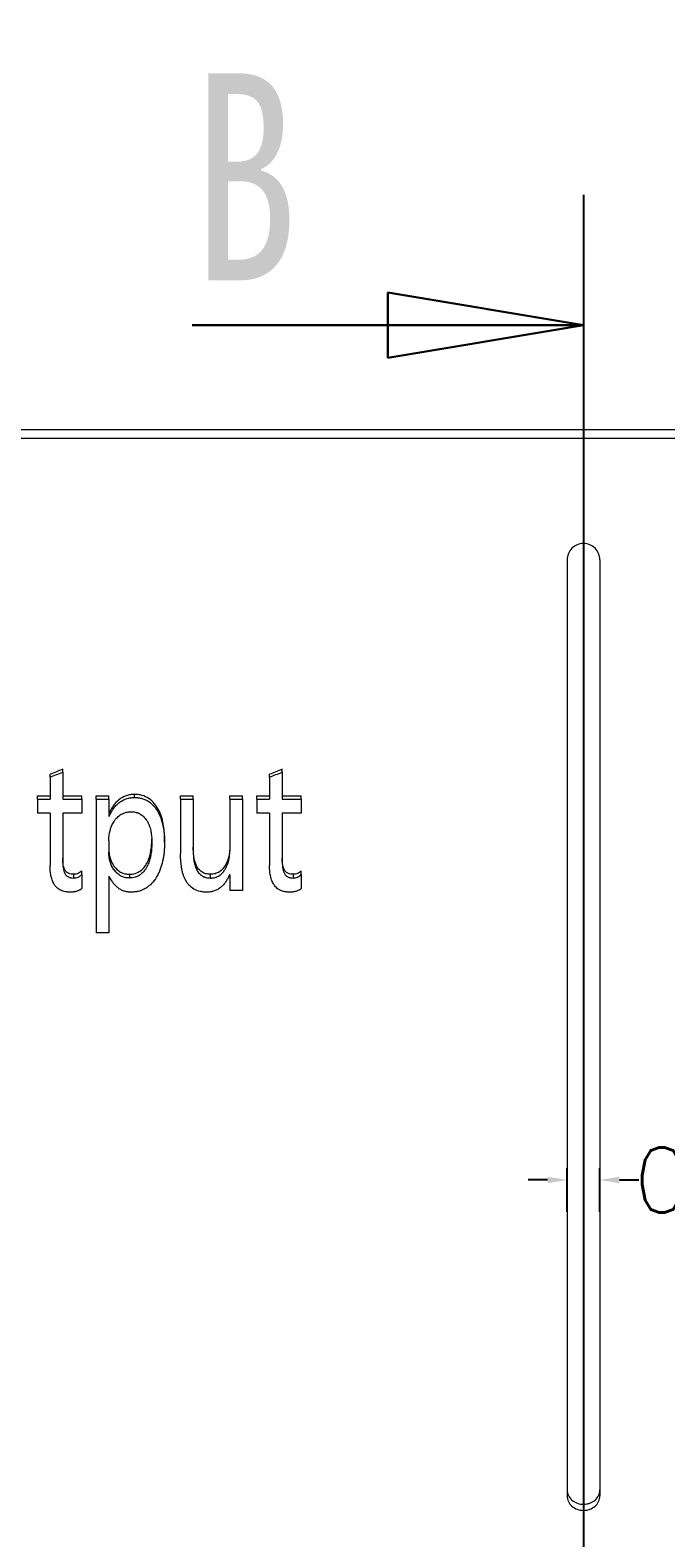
# Model space of a CAD drawing. Header units: inches. Extents: x 1531 to 2581, y 452 to 704.
# Drawn here: x 1687.57 to 1697.32, y 581.52 to 604.64 of the extents above; entities that cross this region are included whole.
import ezdxf

# ---------------------------------------------------------------- set-up
doc = ezdxf.new("R2010")
doc.units = ezdxf.units.IN
doc.header["$LTSCALE"] = 15
doc.styles.add('SLDTEXTSTYLE0', font='TXT', dxfattribs={"width": 0.75})
doc.styles.get("Standard").update_dxf_attribs({"font": 'txt', "bigfont": 'gbcbig.shx'})
doc.dimstyles.new('1.5', dxfattribs={"dimtxt": 1, "dimasz": 0.3, "dimexe": 0.18, "dimexo": 0.0625, "dimgap": 0.09, "dimtad": 0, "dimtih": 1, "dimtoh": 1, "dimzin": 0, "dimdsep": 46, "dimtxsty": 'Standard', "dimcen": 0, "dimadec": 0, "dimazin": 2, "dimtfac": 1, "dimtofl": 0, "dimtmove": 0, "dimatfit": 3, "dimfxl": 1, "dimtolj": 1, "dimtzin": 0, "dimarcsym": 0})

# ---------------------------------------------------------------- blocks, each defined once
blk = doc.blocks.new('_CLOSED')
at = {"color": 0, "linetype": 'ByBlock', "lineweight": -2}
for p, q in [((-1, 0.166667), (0, 0)), ((-1, 0.166667), (-1, -0.166667)), ((0, 0), (-1, -0.166667)), ((0, 0), (-1, 0))]:
    blk.add_line(p, q, dxfattribs=at)
blk = doc.blocks.new('*D176')
at = {"color": 0, "lineweight": -2}
for p, q in [((1625.849, 583.429), (1627.838, 584.296)), ((1625.549, 583.429), (1625.849, 583.429))]:
    blk.add_line(p, q, dxfattribs=at)
at = {"color": 0}
blk.add_solid([(1627.818, 584.342), (1627.858, 584.25), (1628.113, 584.416)], dxfattribs=at)
at = {"layer": 'Defpoints', "color": 0}
for p in [(1692.293, 612.361), (1628.113, 584.416)]:
    blk.add_point(p, dxfattribs=at)
at = {"color": 0, "insert": (1623.209, 583.429), "char_height": 1, "attachment_point": 5}
blk.add_mtext('\\A1;∅70.00', dxfattribs=at)
blk = doc.blocks.new('*D217')
at = {"color": 0, "lineweight": -2}
for p, q in [((1695.51, 587.012), (1695.21, 587.012)), ((1695.81, 586.523), (1695.81, 587.192)), ((1696.31, 586.523), (1696.31, 587.192)), ((1696.61, 587.012), (1696.91, 587.012))]:
    blk.add_line(p, q, dxfattribs=at)
at = {"color": 0}
for points in [[(1695.51, 587.062), (1695.51, 586.962), (1695.81, 587.012)], [(1696.61, 587.062), (1696.61, 586.962), (1696.31, 587.012)]]:
    blk.add_solid(points, dxfattribs=at)
at = {"layer": 'Defpoints', "color": 0}
for p in [(1696.31, 587.012), (1695.81, 586.46), (1696.31, 586.46)]:
    blk.add_point(p, dxfattribs=at)
at = {"color": 0, "insert": (1698.333, 587.012), "char_height": 1, "attachment_point": 5}
blk.add_mtext('\\A1;0.50', dxfattribs=at)

msp = doc.modelspace()

# ---------------------------------------------------------------- linework, layer by layer
at = {"color": 1}
msp.add_line((1696.06, 602.12), (1696.06, 564.92), dxfattribs=at)
at = {"color": 7, "linetype": 'Continuous', "lineweight": 30}
msp.add_line((1690.06, 600.12), (1696.06, 600.12), dxfattribs=at)
at = {"color": 7, "linetype": 'Continuous', "lineweight": 15}
for p, q in [((1678.31, 598.52), (1713.81, 598.52)), ((1678.31, 598.388), (1713.81, 598.388)), ((1695.81, 596.521), (1695.81, 582.166)), ((1696.31, 596.521), (1696.31, 582.166)), ((1688.075, 593.266), (1688.075, 593.31)), ((1688.075, 593.266), (1688.075, 592.853)), ((1691.441, 593.266), (1691.441, 593.31)), ((1691.441, 593.266), (1691.441, 592.853)), ((1687.88, 593.188), (1687.88, 593.232)), ((1687.88, 593.188), (1687.88, 592.853)), ((1691.246, 593.188), (1691.246, 593.232)), ((1691.246, 593.188), (1691.246, 592.853)), ((1687.685, 592.9), (1687.88, 592.9)), ((1687.685, 592.853), (1687.685, 592.9)), ((1687.685, 592.853), (1687.685, 592.634)), ((1687.685, 592.853), (1687.88, 592.853)), ((1688.075, 592.9), (1688.368, 592.9)), ((1688.075, 592.853), (1688.368, 592.853)), ((1688.368, 592.853), (1688.368, 592.9)), ((1688.368, 592.853), (1688.368, 592.634)), ((1688.587, 592.9), (1688.782, 592.9)), ((1688.587, 592.853), (1688.587, 592.9)), ((1688.587, 592.853), (1688.587, 590.799)), ((1688.587, 592.853), (1688.782, 592.853)), ((1688.782, 592.853), (1688.782, 592.9)), ((1688.782, 592.853), (1688.782, 592.588)), ((1689.174, 592.877), (1689.174, 592.924)), ((1689.88, 592.9), (1690.075, 592.9)), ((1689.88, 592.853), (1689.88, 592.9)), ((1689.88, 592.853), (1689.88, 592.016)), ((1689.88, 592.853), (1690.075, 592.853)), ((1690.075, 592.853), (1690.075, 592.9)), ((1690.075, 592.853), (1690.075, 592.062)), ((1690.636, 592.9), (1690.831, 592.9)), ((1690.636, 592.853), (1690.636, 592.9)), ((1690.636, 592.853), (1690.831, 592.853)), ((1690.636, 592.853), (1690.636, 592.057)), ((1690.831, 592.853), (1690.831, 592.9)), ((1690.831, 592.853), (1690.831, 591.449)), ((1691.051, 592.9), (1691.246, 592.9)), ((1691.051, 592.853), (1691.051, 592.9)), ((1691.051, 592.853), (1691.051, 592.634)), ((1691.051, 592.853), (1691.246, 592.853)), ((1691.441, 592.9), (1691.733, 592.9)), ((1691.441, 592.853), (1691.733, 592.853)), ((1691.733, 592.853), (1691.733, 592.9)), ((1691.733, 592.853), (1691.733, 592.634)), ((1687.88, 592.634), (1687.685, 592.634)), ((1687.88, 592.634), (1687.88, 591.835)), ((1688.368, 592.634), (1688.075, 592.634)), ((1688.075, 592.634), (1688.075, 591.891)), ((1688.782, 592.637), (1688.786, 592.637)), ((1688.782, 592.588), (1688.786, 592.588)), ((1688.786, 592.588), (1688.786, 592.637)), ((1691.246, 592.634), (1691.051, 592.634)), ((1691.246, 592.634), (1691.246, 591.835)), ((1691.733, 592.634), (1691.441, 592.634)), ((1691.441, 592.634), (1691.441, 591.891)), ((1688.781, 592.21), (1688.781, 592.031)), ((1689.636, 592.19), (1689.636, 592.242)), ((1688.245, 591.642), (1688.245, 591.699)), ((1688.368, 591.696), (1688.368, 591.753)), ((1688.368, 591.696), (1688.368, 591.479)), ((1688.782, 591.667), (1688.782, 590.799)), ((1688.786, 591.667), (1688.782, 591.667)), ((1689.097, 591.699), (1689.097, 591.642)), ((1690.341, 591.642), (1690.341, 591.699)), ((1690.636, 591.69), (1690.632, 591.69)), ((1690.636, 591.69), (1690.636, 591.449)), ((1691.611, 591.642), (1691.611, 591.699)), ((1691.733, 591.696), (1691.733, 591.753)), ((1691.733, 591.696), (1691.733, 591.479)), ((1690.831, 591.449), (1690.636, 591.449)), ((1688.782, 590.799), (1688.587, 590.799))]:
    msp.add_line(p, q, dxfattribs=at)
for points, knots in [([(1696.31, 596.521), (1696.309, 596.537), (1696.307, 596.57), (1696.287, 596.633), (1696.241, 596.702), (1696.158, 596.758), (1696.06, 596.777), (1695.962, 596.758), (1695.879, 596.702), (1695.833, 596.633), (1695.813, 596.57), (1695.811, 596.538), (1695.81, 596.521)], [0, 0, 0, 0, 0.0630544, 0.1256976, 0.2502842, 0.375155, 0.5000259, 0.6248968, 0.7497676, 0.8740928, 0.9366151, 1, 1, 1, 1]), ([(1689.174, 592.924), (1689.153, 592.923), (1689.11, 592.921), (1689.026, 592.9), (1688.931, 592.847), (1688.86, 592.766), (1688.814, 592.695), (1688.796, 592.657), (1688.786, 592.637)], [0, 0, 0, 0, 0.125237, 0.250374, 0.499579, 0.749473, 0.874709, 1, 1, 1, 1]), ([(1688.786, 592.588), (1688.793, 592.601), (1688.798, 592.612), (1688.805, 592.626), (1688.808, 592.631), (1688.811, 592.637), (1688.812, 592.639), (1688.814, 592.642), (1688.814, 592.643), (1688.821, 592.655), (1688.826, 592.664), (1688.837, 592.682), (1688.843, 592.69), (1688.863, 592.718), (1688.877, 592.736), (1688.898, 592.759), (1688.906, 592.767), (1688.921, 592.781), (1688.927, 592.787), (1688.952, 592.808), (1688.97, 592.82), (1689.007, 592.841), (1689.026, 592.849), (1689.058, 592.86), (1689.069, 592.864), (1689.084, 592.867), (1689.089, 592.869), (1689.097, 592.87), (1689.1, 592.871), (1689.105, 592.872), (1689.108, 592.872), (1689.124, 592.874), (1689.145, 592.876), (1689.174, 592.877)], [0, 0, 0, 0, 0.0625, 0.0625, 0.09375, 0.09375, 0.109375, 0.109375, 0.125, 0.125, 0.1875, 0.1875, 0.25, 0.25, 0.375, 0.375, 0.4375, 0.4375, 0.5, 0.5, 0.625, 0.625, 0.75, 0.75, 0.8125, 0.8125, 0.84375, 0.84375, 0.859375, 0.859375, 0.875, 0.875, 1, 1, 1, 1]), ([(1689.636, 592.242), (1689.635, 592.281), (1689.634, 592.357), (1689.614, 592.509), (1689.557, 592.692), (1689.433, 592.85), (1689.308, 592.907), (1689.232, 592.922), (1689.193, 592.923), (1689.174, 592.924)], [0, 0, 0, 0, 0.1255009, 0.2509736, 0.5011386, 0.7496178, 0.8745468, 0.9372579, 1, 1, 1, 1]), ([(1689.174, 592.877), (1689.187, 592.877), (1689.198, 592.876), (1689.213, 592.875), (1689.217, 592.875), (1689.223, 592.875), (1689.225, 592.874), (1689.229, 592.874), (1689.23, 592.874), (1689.251, 592.871), (1689.27, 592.867), (1689.308, 592.857), (1689.326, 592.85), (1689.353, 592.838), (1689.361, 592.834), (1689.378, 592.824), (1689.387, 592.819), (1689.424, 592.793), (1689.451, 592.768), (1689.489, 592.725), (1689.501, 592.709), (1689.517, 592.684), (1689.523, 592.675), (1689.531, 592.662), (1689.533, 592.657), (1689.538, 592.648), (1689.541, 592.643), (1689.56, 592.607), (1689.574, 592.573), (1689.592, 592.518), (1689.598, 592.5), (1689.605, 592.47), (1689.608, 592.46), (1689.611, 592.445), (1689.612, 592.44), (1689.614, 592.43), (1689.616, 592.424), (1689.62, 592.402), (1689.623, 592.384), (1689.626, 592.356), (1689.628, 592.346), (1689.629, 592.331), (1689.63, 592.326), (1689.63, 592.318), (1689.631, 592.316), (1689.631, 592.31), (1689.631, 592.307), (1689.634, 592.277), (1689.635, 592.238), (1689.636, 592.19)], [0, 0, 0, 0, 0.03125, 0.03125, 0.046875, 0.046875, 0.054688, 0.054688, 0.0625, 0.0625, 0.125, 0.125, 0.1875, 0.1875, 0.21875, 0.21875, 0.25, 0.25, 0.375, 0.375, 0.4375, 0.4375, 0.46875, 0.46875, 0.484375, 0.484375, 0.5, 0.5, 0.625, 0.625, 0.6875, 0.6875, 0.71875, 0.71875, 0.734375, 0.734375, 0.75, 0.75, 0.8125, 0.8125, 0.84375, 0.84375, 0.859375, 0.859375, 0.867188, 0.867188, 0.875, 0.875, 1, 1, 1, 1]), ([(1688.781, 592.21), (1688.782, 592.272), (1688.788, 592.324), (1688.8, 592.369), (1688.801, 592.373), (1688.803, 592.38), (1688.804, 592.383), (1688.807, 592.393), (1688.809, 592.399), (1688.815, 592.418), (1688.82, 592.431), (1688.835, 592.467), (1688.847, 592.489), (1688.865, 592.515), (1688.869, 592.521), (1688.877, 592.533), (1688.881, 592.538), (1688.894, 592.554), (1688.903, 592.563), (1688.931, 592.591), (1688.951, 592.606), (1688.995, 592.632), (1689.02, 592.642), (1689.059, 592.653), (1689.073, 592.655), (1689.093, 592.657), (1689.107, 592.658), (1689.124, 592.659)], [0, 0, 0, 0, 0.25, 0.25, 0.265625, 0.265625, 0.28125, 0.28125, 0.3125, 0.3125, 0.375, 0.375, 0.5, 0.5, 0.53125, 0.53125, 0.5625, 0.5625, 0.625, 0.625, 0.75, 0.75, 0.875, 0.875, 0.9375, 0.9375, 1, 1, 1, 1]), ([(1689.124, 592.659), (1689.156, 592.658), (1689.183, 592.654), (1689.205, 592.648), (1689.209, 592.647), (1689.216, 592.645), (1689.219, 592.644), (1689.228, 592.64), (1689.234, 592.638), (1689.252, 592.63), (1689.264, 592.623), (1689.285, 592.609), (1689.295, 592.602), (1689.313, 592.585), (1689.322, 592.576), (1689.348, 592.547), (1689.364, 592.524), (1689.379, 592.495), (1689.38, 592.493), (1689.383, 592.488), (1689.385, 592.485), (1689.389, 592.477), (1689.391, 592.471), (1689.398, 592.454), (1689.403, 592.442), (1689.416, 592.405), (1689.422, 592.378), (1689.428, 592.346), (1689.429, 592.344), (1689.43, 592.338), (1689.43, 592.335), (1689.432, 592.327), (1689.432, 592.321), (1689.435, 592.303), (1689.436, 592.29), (1689.439, 592.251), (1689.441, 592.223), (1689.441, 592.192)], [0, 0, 0, 0, 0.125, 0.125, 0.140625, 0.140625, 0.15625, 0.15625, 0.1875, 0.1875, 0.25, 0.25, 0.3125, 0.3125, 0.375, 0.375, 0.5, 0.5, 0.515625, 0.515625, 0.53125, 0.53125, 0.5625, 0.5625, 0.625, 0.625, 0.75, 0.75, 0.765625, 0.765625, 0.78125, 0.78125, 0.8125, 0.8125, 0.875, 0.875, 1, 1, 1, 1]), ([(1689.097, 591.699), (1689.112, 591.7), (1689.143, 591.701), (1689.202, 591.714), (1689.298, 591.763), (1689.388, 591.891), (1689.425, 592.036), (1689.439, 592.155), (1689.44, 592.215), (1689.441, 592.245)], [0, 0, 0, 0, 0.062718, 0.125406, 0.250292, 0.498855, 0.749061, 0.874517, 1, 1, 1, 1]), ([(1689.441, 592.192), (1689.44, 592.153), (1689.439, 592.123), (1689.438, 592.1), (1689.437, 592.098), (1689.437, 592.094), (1689.437, 592.092), (1689.437, 592.086), (1689.436, 592.083), (1689.435, 592.071), (1689.434, 592.064), (1689.432, 592.041), (1689.43, 592.026), (1689.426, 592.005), (1689.425, 591.995), (1689.422, 591.979), (1689.42, 591.971), (1689.415, 591.948), (1689.411, 591.933), (1689.398, 591.889), (1689.388, 591.863), (1689.376, 591.835), (1689.373, 591.831), (1689.37, 591.823), (1689.368, 591.819), (1689.362, 591.808), (1689.358, 591.801), (1689.346, 591.781), (1689.337, 591.768), (1689.31, 591.732), (1689.29, 591.712), (1689.262, 591.692), (1689.255, 591.687), (1689.242, 591.679), (1689.235, 591.675), (1689.215, 591.665), (1689.201, 591.659), (1689.173, 591.65), (1689.157, 591.647), (1689.139, 591.644), (1689.137, 591.644), (1689.131, 591.644), (1689.127, 591.643), (1689.116, 591.643), (1689.107, 591.642), (1689.097, 591.642)], [0, 0, 0, 0, 0.125, 0.125, 0.132812, 0.132812, 0.140625, 0.140625, 0.15625, 0.15625, 0.1875, 0.1875, 0.25, 0.25, 0.28125, 0.28125, 0.3125, 0.3125, 0.375, 0.375, 0.5, 0.5, 0.515625, 0.515625, 0.53125, 0.53125, 0.5625, 0.5625, 0.625, 0.625, 0.75, 0.75, 0.78125, 0.78125, 0.8125, 0.8125, 0.875, 0.875, 0.9375, 0.9375, 0.953125, 0.953125, 0.96875, 0.96875, 1, 1, 1, 1]), ([(1689.636, 592.19), (1689.635, 592.163), (1689.635, 592.138), (1689.633, 592.106), (1689.633, 592.096), (1689.632, 592.082), (1689.632, 592.078), (1689.631, 592.071), (1689.631, 592.069), (1689.631, 592.065), (1689.631, 592.064), (1689.629, 592.038), (1689.626, 592.016), (1689.622, 591.984), (1689.621, 591.974), (1689.618, 591.959), (1689.617, 591.954), (1689.616, 591.944), (1689.615, 591.94), (1689.605, 591.889), (1689.594, 591.846), (1689.573, 591.786), (1689.566, 591.766), (1689.553, 591.738), (1689.549, 591.728), (1689.542, 591.714), (1689.54, 591.71), (1689.536, 591.701), (1689.534, 591.697), (1689.508, 591.649), (1689.483, 591.612), (1689.442, 591.563), (1689.428, 591.548), (1689.405, 591.528), (1689.397, 591.521), (1689.386, 591.512), (1689.382, 591.509), (1689.374, 591.503), (1689.37, 591.5), (1689.348, 591.485), (1689.329, 591.474), (1689.29, 591.456), (1689.271, 591.448), (1689.239, 591.439), (1689.228, 591.436), (1689.213, 591.433), (1689.207, 591.432), (1689.199, 591.431), (1689.197, 591.43), (1689.192, 591.43), (1689.188, 591.429), (1689.172, 591.427), (1689.15, 591.426), (1689.122, 591.425)], [0, 0, 0, 0, 0.0625, 0.0625, 0.09375, 0.09375, 0.109375, 0.109375, 0.117188, 0.117188, 0.125, 0.125, 0.1875, 0.1875, 0.21875, 0.21875, 0.234375, 0.234375, 0.25, 0.25, 0.375, 0.375, 0.4375, 0.4375, 0.46875, 0.46875, 0.484375, 0.484375, 0.5, 0.5, 0.625, 0.625, 0.6875, 0.6875, 0.71875, 0.71875, 0.734375, 0.734375, 0.75, 0.75, 0.8125, 0.8125, 0.875, 0.875, 0.90625, 0.90625, 0.921875, 0.921875, 0.929688, 0.929688, 0.9375, 0.9375, 1, 1, 1, 1]), ([(1690.341, 591.699), (1690.317, 591.7), (1690.27, 591.703), (1690.206, 591.732), (1690.154, 591.78), (1690.119, 591.839), (1690.096, 591.906), (1690.078, 591.998), (1690.076, 592.069), (1690.075, 592.116)], [0, 0, 0, 0, 0.124921, 0.24966, 0.366669, 0.4993, 0.613597, 0.749643, 1, 1, 1, 1]), ([(1690.636, 592.111), (1690.635, 592.087), (1690.634, 592.041), (1690.619, 591.948), (1690.578, 591.838), (1690.5, 591.744), (1690.423, 591.71), (1690.377, 591.7), (1690.353, 591.7), (1690.341, 591.699)], [0, 0, 0, 0, 0.125443, 0.250871, 0.500819, 0.74962, 0.874587, 0.93728, 1, 1, 1, 1]), ([(1688.245, 591.699), (1688.231, 591.7), (1688.202, 591.701), (1688.16, 591.714), (1688.124, 591.74), (1688.101, 591.776), (1688.087, 591.817), (1688.076, 591.873), (1688.076, 591.918), (1688.075, 591.946)], [0, 0, 0, 0, 0.125175, 0.249971, 0.372714, 0.499342, 0.613708, 0.749663, 1, 1, 1, 1]), ([(1688.075, 591.891), (1688.075, 591.872), (1688.076, 591.856), (1688.077, 591.834), (1688.077, 591.827), (1688.078, 591.818), (1688.079, 591.815), (1688.079, 591.811), (1688.079, 591.81), (1688.08, 591.807), (1688.08, 591.807), (1688.082, 591.788), (1688.085, 591.772), (1688.091, 591.752), (1688.093, 591.745), (1688.096, 591.736), (1688.097, 591.733), (1688.1, 591.727), (1688.1, 591.725), (1688.108, 591.707), (1688.116, 591.695), (1688.136, 591.674), (1688.148, 591.665), (1688.167, 591.656), (1688.173, 591.653), (1688.183, 591.65), (1688.187, 591.649), (1688.192, 591.648), (1688.194, 591.647), (1688.198, 591.646), (1688.201, 591.646), (1688.211, 591.644), (1688.226, 591.643), (1688.245, 591.642)], [0, 0, 0, 0, 0.125, 0.125, 0.1875, 0.1875, 0.21875, 0.21875, 0.234375, 0.234375, 0.25, 0.25, 0.375, 0.375, 0.4375, 0.4375, 0.46875, 0.46875, 0.5, 0.5, 0.625, 0.625, 0.75, 0.75, 0.8125, 0.8125, 0.84375, 0.84375, 0.859375, 0.859375, 0.875, 0.875, 1, 1, 1, 1]), ([(1688.781, 592.085), (1688.782, 592.062), (1688.784, 592.016), (1688.802, 591.925), (1688.843, 591.841), (1688.904, 591.772), (1688.961, 591.73), (1689.027, 591.704), (1689.074, 591.701), (1689.097, 591.699)], [0, 0, 0, 0, 0.128186, 0.25047, 0.499905, 0.62501, 0.749984, 0.874938, 1, 1, 1, 1]), ([(1689.097, 591.642), (1689.07, 591.643), (1689.047, 591.645), (1689.018, 591.652), (1689.007, 591.656), (1688.985, 591.664), (1688.974, 591.67), (1688.96, 591.677), (1688.958, 591.678), (1688.953, 591.681), (1688.951, 591.682), (1688.944, 591.686), (1688.94, 591.69), (1688.926, 591.7), (1688.916, 591.708), (1688.904, 591.719), (1688.902, 591.72), (1688.898, 591.724), (1688.896, 591.726), (1688.89, 591.732), (1688.886, 591.737), (1688.875, 591.75), (1688.867, 591.759), (1688.846, 591.789), (1688.835, 591.808), (1688.814, 591.85), (1688.806, 591.871), (1688.796, 591.905), (1688.794, 591.915), (1688.79, 591.932), (1688.789, 591.938), (1688.787, 591.95), (1688.787, 591.955), (1688.784, 591.98), (1688.782, 592.004), (1688.781, 592.031)], [0, 0, 0, 0, 0.125, 0.125, 0.1875, 0.1875, 0.25, 0.25, 0.265625, 0.265625, 0.28125, 0.28125, 0.3125, 0.3125, 0.375, 0.375, 0.390625, 0.390625, 0.40625, 0.40625, 0.4375, 0.4375, 0.5, 0.5, 0.625, 0.625, 0.75, 0.75, 0.8125, 0.8125, 0.84375, 0.84375, 0.875, 0.875, 1, 1, 1, 1]), ([(1690.283, 591.425), (1690.271, 591.425), (1690.261, 591.425), (1690.249, 591.426), (1690.245, 591.426), (1690.238, 591.427), (1690.235, 591.427), (1690.216, 591.429), (1690.198, 591.432), (1690.147, 591.443), (1690.115, 591.456), (1690.058, 591.489), (1690.032, 591.509), (1689.999, 591.547), (1689.988, 591.56), (1689.974, 591.582), (1689.969, 591.589), (1689.963, 591.601), (1689.96, 591.605), (1689.956, 591.613), (1689.954, 591.617), (1689.938, 591.649), (1689.927, 591.679), (1689.912, 591.727), (1689.908, 591.744), (1689.902, 591.77), (1689.9, 591.778), (1689.898, 591.792), (1689.897, 591.796), (1689.895, 591.805), (1689.895, 591.811), (1689.885, 591.871), (1689.881, 591.938), (1689.88, 592.016)], [0, 0, 0, 0, 0.03125, 0.03125, 0.046875, 0.046875, 0.0625, 0.0625, 0.125, 0.125, 0.25, 0.25, 0.375, 0.375, 0.4375, 0.4375, 0.46875, 0.46875, 0.484375, 0.484375, 0.5, 0.5, 0.625, 0.625, 0.6875, 0.6875, 0.71875, 0.71875, 0.734375, 0.734375, 0.75, 0.75, 1, 1, 1, 1]), ([(1690.075, 592.062), (1690.075, 592.033), (1690.076, 592.007), (1690.079, 591.972), (1690.079, 591.961), (1690.081, 591.946), (1690.082, 591.941), (1690.082, 591.934), (1690.083, 591.931), (1690.083, 591.928), (1690.083, 591.927), (1690.084, 591.924), (1690.084, 591.924), (1690.088, 591.895), (1690.093, 591.87), (1690.102, 591.836), (1690.105, 591.825), (1690.111, 591.81), (1690.112, 591.805), (1690.115, 591.798), (1690.116, 591.796), (1690.118, 591.791), (1690.119, 591.79), (1690.131, 591.763), (1690.144, 591.741), (1690.166, 591.714), (1690.173, 591.706), (1690.185, 591.695), (1690.19, 591.691), (1690.198, 591.685), (1690.202, 591.682), (1690.217, 591.672), (1690.227, 591.667), (1690.243, 591.659), (1690.249, 591.657), (1690.257, 591.654), (1690.26, 591.653), (1690.265, 591.652), (1690.269, 591.651), (1690.289, 591.645), (1690.313, 591.642), (1690.341, 591.642)], [0, 0, 0, 0, 0.125, 0.125, 0.1875, 0.1875, 0.21875, 0.21875, 0.234375, 0.234375, 0.242188, 0.242188, 0.25, 0.25, 0.375, 0.375, 0.4375, 0.4375, 0.46875, 0.46875, 0.484375, 0.484375, 0.5, 0.5, 0.625, 0.625, 0.6875, 0.6875, 0.71875, 0.71875, 0.75, 0.75, 0.8125, 0.8125, 0.84375, 0.84375, 0.859375, 0.859375, 0.875, 0.875, 1, 1, 1, 1]), ([(1690.341, 591.642), (1690.349, 591.642), (1690.356, 591.642), (1690.365, 591.643), (1690.367, 591.643), (1690.372, 591.644), (1690.374, 591.644), (1690.388, 591.646), (1690.4, 591.648), (1690.423, 591.655), (1690.434, 591.659), (1690.456, 591.668), (1690.467, 591.675), (1690.494, 591.693), (1690.511, 591.707), (1690.535, 591.733), (1690.542, 591.743), (1690.553, 591.758), (1690.557, 591.763), (1690.564, 591.774), (1690.567, 591.78), (1690.594, 591.826), (1690.611, 591.869), (1690.624, 591.928), (1690.626, 591.94), (1690.629, 591.957), (1690.63, 591.963), (1690.631, 591.972), (1690.631, 591.975), (1690.632, 591.981), (1690.632, 591.984), (1690.634, 592.004), (1690.636, 592.027), (1690.636, 592.057)], [0, 0, 0, 0, 0.03125, 0.03125, 0.046875, 0.046875, 0.0625, 0.0625, 0.125, 0.125, 0.1875, 0.1875, 0.25, 0.25, 0.375, 0.375, 0.4375, 0.4375, 0.46875, 0.46875, 0.5, 0.5, 0.75, 0.75, 0.8125, 0.8125, 0.84375, 0.84375, 0.859375, 0.859375, 0.875, 0.875, 1, 1, 1, 1]), ([(1691.611, 591.699), (1691.597, 591.7), (1691.567, 591.701), (1691.525, 591.714), (1691.49, 591.74), (1691.467, 591.776), (1691.453, 591.817), (1691.442, 591.873), (1691.441, 591.918), (1691.441, 591.946)], [0, 0, 0, 0, 0.1251748, 0.2499712, 0.3727138, 0.4993416, 0.6137078, 0.7496634, 1, 1, 1, 1]), ([(1691.441, 591.891), (1691.441, 591.872), (1691.442, 591.856), (1691.443, 591.834), (1691.443, 591.827), (1691.444, 591.818), (1691.444, 591.815), (1691.445, 591.811), (1691.445, 591.81), (1691.445, 591.807), (1691.445, 591.807), (1691.448, 591.788), (1691.451, 591.772), (1691.457, 591.752), (1691.459, 591.745), (1691.462, 591.736), (1691.463, 591.733), (1691.465, 591.727), (1691.466, 591.725), (1691.474, 591.707), (1691.482, 591.695), (1691.502, 591.674), (1691.514, 591.665), (1691.532, 591.656), (1691.539, 591.653), (1691.549, 591.65), (1691.553, 591.649), (1691.558, 591.648), (1691.56, 591.647), (1691.564, 591.646), (1691.566, 591.646), (1691.577, 591.644), (1691.592, 591.643), (1691.611, 591.642)], [0, 0, 0, 0, 0.125, 0.125, 0.1875, 0.1875, 0.21875, 0.21875, 0.234375, 0.234375, 0.25, 0.25, 0.375, 0.375, 0.4375, 0.4375, 0.46875, 0.46875, 0.5, 0.5, 0.625, 0.625, 0.75, 0.75, 0.8125, 0.8125, 0.84375, 0.84375, 0.859375, 0.859375, 0.875, 0.875, 1, 1, 1, 1]), ([(1688.188, 591.425), (1688.174, 591.425), (1688.16, 591.426), (1688.142, 591.427), (1688.136, 591.428), (1688.128, 591.429), (1688.125, 591.429), (1688.12, 591.43), (1688.118, 591.431), (1688.09, 591.436), (1688.067, 591.443), (1688.023, 591.464), (1688.003, 591.478), (1687.977, 591.503), (1687.969, 591.512), (1687.957, 591.526), (1687.954, 591.531), (1687.947, 591.542), (1687.943, 591.548), (1687.929, 591.571), (1687.919, 591.592), (1687.907, 591.626), (1687.904, 591.638), (1687.899, 591.657), (1687.897, 591.663), (1687.895, 591.673), (1687.894, 591.676), (1687.893, 591.683), (1687.892, 591.687), (1687.884, 591.728), (1687.88, 591.777), (1687.88, 591.835)], [0, 0, 0, 0, 0.0625, 0.0625, 0.09375, 0.09375, 0.109375, 0.109375, 0.125, 0.125, 0.25, 0.25, 0.375, 0.375, 0.4375, 0.4375, 0.46875, 0.46875, 0.5, 0.5, 0.625, 0.625, 0.6875, 0.6875, 0.71875, 0.71875, 0.734375, 0.734375, 0.75, 0.75, 1, 1, 1, 1]), ([(1688.368, 591.753), (1688.359, 591.745), (1688.343, 591.729), (1688.313, 591.712), (1688.28, 591.701), (1688.257, 591.7), (1688.245, 591.699)], [0, 0, 0, 0, 0.250197, 0.500054, 0.749867, 1, 1, 1, 1]), ([(1688.245, 591.642), (1688.253, 591.642), (1688.259, 591.643), (1688.268, 591.644), (1688.271, 591.644), (1688.275, 591.645), (1688.277, 591.645), (1688.29, 591.647), (1688.301, 591.651), (1688.318, 591.658), (1688.323, 591.661), (1688.33, 591.666), (1688.333, 591.667), (1688.337, 591.67), (1688.34, 591.672), (1688.348, 591.678), (1688.357, 591.686), (1688.368, 591.696)], [0, 0, 0, 0, 0.125, 0.125, 0.1875, 0.1875, 0.25, 0.25, 0.5, 0.5, 0.625, 0.625, 0.6875, 0.6875, 0.75, 0.75, 1, 1, 1, 1]), ([(1689.122, 591.425), (1689.11, 591.425), (1689.099, 591.426), (1689.085, 591.427), (1689.081, 591.427), (1689.075, 591.428), (1689.073, 591.428), (1689.07, 591.428), (1689.069, 591.428), (1689.049, 591.431), (1689.031, 591.436), (1688.996, 591.448), (1688.979, 591.455), (1688.947, 591.473), (1688.931, 591.483), (1688.904, 591.505), (1688.89, 591.517), (1688.872, 591.537), (1688.865, 591.544), (1688.857, 591.555), (1688.854, 591.558), (1688.849, 591.564), (1688.848, 591.566), (1688.845, 591.57), (1688.843, 591.572), (1688.827, 591.595), (1688.808, 591.626), (1688.786, 591.667)], [0, 0, 0, 0, 0.0625, 0.0625, 0.09375, 0.09375, 0.109375, 0.109375, 0.125, 0.125, 0.25, 0.25, 0.375, 0.375, 0.5, 0.5, 0.625, 0.625, 0.6875, 0.6875, 0.71875, 0.71875, 0.734375, 0.734375, 0.75, 0.75, 1, 1, 1, 1]), ([(1690.632, 591.69), (1690.626, 591.678), (1690.622, 591.668), (1690.615, 591.655), (1690.613, 591.651), (1690.611, 591.645), (1690.61, 591.644), (1690.608, 591.64), (1690.608, 591.64), (1690.602, 591.629), (1690.598, 591.621), (1690.588, 591.604), (1690.583, 591.596), (1690.565, 591.57), (1690.552, 591.554), (1690.533, 591.532), (1690.527, 591.525), (1690.513, 591.512), (1690.507, 591.507), (1690.484, 591.488), (1690.468, 591.476), (1690.434, 591.457), (1690.417, 591.45), (1690.389, 591.44), (1690.379, 591.437), (1690.365, 591.433), (1690.36, 591.432), (1690.353, 591.431), (1690.351, 591.43), (1690.346, 591.43), (1690.343, 591.429), (1690.328, 591.427), (1690.309, 591.426), (1690.283, 591.425)], [0, 0, 0, 0, 0.0625, 0.0625, 0.09375, 0.09375, 0.109375, 0.109375, 0.125, 0.125, 0.1875, 0.1875, 0.25, 0.25, 0.375, 0.375, 0.4375, 0.4375, 0.5, 0.5, 0.625, 0.625, 0.75, 0.75, 0.8125, 0.8125, 0.84375, 0.84375, 0.859375, 0.859375, 0.875, 0.875, 1, 1, 1, 1]), ([(1691.554, 591.425), (1691.539, 591.425), (1691.526, 591.426), (1691.508, 591.427), (1691.502, 591.428), (1691.494, 591.429), (1691.491, 591.429), (1691.486, 591.43), (1691.484, 591.431), (1691.456, 591.436), (1691.433, 591.443), (1691.389, 591.464), (1691.369, 591.478), (1691.343, 591.503), (1691.335, 591.512), (1691.323, 591.526), (1691.32, 591.531), (1691.312, 591.542), (1691.308, 591.548), (1691.295, 591.571), (1691.285, 591.592), (1691.273, 591.626), (1691.269, 591.638), (1691.264, 591.657), (1691.263, 591.663), (1691.261, 591.673), (1691.26, 591.676), (1691.259, 591.683), (1691.258, 591.687), (1691.25, 591.728), (1691.246, 591.777), (1691.246, 591.835)], [0, 0, 0, 0, 0.0625, 0.0625, 0.09375, 0.09375, 0.109375, 0.109375, 0.125, 0.125, 0.25, 0.25, 0.375, 0.375, 0.4375, 0.4375, 0.46875, 0.46875, 0.5, 0.5, 0.625, 0.625, 0.6875, 0.6875, 0.71875, 0.71875, 0.734375, 0.734375, 0.75, 0.75, 1, 1, 1, 1]), ([(1691.733, 591.753), (1691.725, 591.745), (1691.709, 591.729), (1691.679, 591.712), (1691.646, 591.701), (1691.623, 591.7), (1691.611, 591.699)], [0, 0, 0, 0, 0.250197, 0.500054, 0.749867, 1, 1, 1, 1]), ([(1691.611, 591.642), (1691.619, 591.642), (1691.625, 591.643), (1691.634, 591.644), (1691.637, 591.644), (1691.641, 591.645), (1691.643, 591.645), (1691.656, 591.647), (1691.667, 591.651), (1691.684, 591.658), (1691.689, 591.661), (1691.696, 591.666), (1691.699, 591.667), (1691.703, 591.67), (1691.706, 591.672), (1691.714, 591.678), (1691.722, 591.686), (1691.733, 591.696)], [0, 0, 0, 0, 0.125, 0.125, 0.1875, 0.1875, 0.25, 0.25, 0.5, 0.5, 0.625, 0.625, 0.6875, 0.6875, 0.75, 0.75, 1, 1, 1, 1]), ([(1688.368, 591.479), (1688.359, 591.473), (1688.351, 591.467), (1688.341, 591.461), (1688.338, 591.459), (1688.333, 591.456), (1688.331, 591.455), (1688.321, 591.45), (1688.314, 591.447), (1688.299, 591.441), (1688.291, 591.438), (1688.275, 591.434), (1688.267, 591.432), (1688.256, 591.43), (1688.252, 591.429), (1688.246, 591.429), (1688.244, 591.428), (1688.24, 591.428), (1688.237, 591.427), (1688.226, 591.426), (1688.21, 591.425), (1688.188, 591.425)], [0, 0, 0, 0, 0.125, 0.125, 0.1875, 0.1875, 0.25, 0.25, 0.375, 0.375, 0.5, 0.5, 0.625, 0.625, 0.6875, 0.6875, 0.71875, 0.71875, 0.75, 0.75, 1, 1, 1, 1]), ([(1691.733, 591.479), (1691.725, 591.473), (1691.717, 591.467), (1691.707, 591.461), (1691.704, 591.459), (1691.698, 591.456), (1691.697, 591.455), (1691.687, 591.45), (1691.68, 591.447), (1691.665, 591.441), (1691.656, 591.438), (1691.641, 591.434), (1691.633, 591.432), (1691.622, 591.43), (1691.618, 591.429), (1691.612, 591.429), (1691.61, 591.428), (1691.606, 591.428), (1691.603, 591.427), (1691.591, 591.426), (1691.575, 591.425), (1691.554, 591.425)], [0, 0, 0, 0, 0.125, 0.125, 0.1875, 0.1875, 0.25, 0.25, 0.375, 0.375, 0.5, 0.5, 0.625, 0.625, 0.6875, 0.6875, 0.71875, 0.71875, 0.75, 0.75, 1, 1, 1, 1]), ([(1695.81, 582.258), (1695.811, 582.2), (1695.836, 582.144), (1695.907, 582.082), (1695.934, 582.066), (1695.995, 582.044), (1696.028, 582.038), (1696.076, 582.039), (1696.093, 582.04), (1696.125, 582.046), (1696.141, 582.05), (1696.186, 582.066), (1696.213, 582.082), (1696.284, 582.144), (1696.309, 582.199), (1696.31, 582.258)], [0, 0, 0, 0, 0.25, 0.25, 0.375, 0.375, 0.5, 0.5, 0.5625, 0.5625, 0.625, 0.625, 0.75, 0.75, 1, 1, 1, 1]), ([(1695.81, 582.166), (1695.811, 582.151), (1695.813, 582.122), (1695.833, 582.066), (1695.879, 582.005), (1695.962, 581.956), (1696.06, 581.939), (1696.158, 581.956), (1696.241, 582.005), (1696.287, 582.066), (1696.307, 582.122), (1696.309, 582.151), (1696.31, 582.166)], [0, 0, 0, 0, 0.0630544, 0.1256976, 0.2502842, 0.375155, 0.5000259, 0.6248968, 0.7497676, 0.8740928, 0.9366151, 1, 1, 1, 1])]:
    msp.add_open_spline(points, degree=3, knots=knots, dxfattribs=at)
for points in [[(1688.075, 593.31), (1688.01, 593.284), (1687.945, 593.258), (1687.88, 593.232)], [(1687.88, 593.188), (1687.945, 593.214), (1688.01, 593.24), (1688.075, 593.266)], [(1691.441, 593.31), (1691.376, 593.284), (1691.311, 593.258), (1691.246, 593.232)], [(1691.246, 593.188), (1691.311, 593.214), (1691.376, 593.24), (1691.441, 593.266)]]:
    msp.add_open_spline(points, degree=3, dxfattribs=at)

# ---------------------------------------------------------------- block references
at = {"color": 7, "linetype": 'Continuous', "lineweight": 30, "xscale": 3, "yscale": 3, "zscale": 0.5}
msp.add_blockref('_CLOSED', (1696.06, 600.12), dxfattribs=at)

# ---------------------------------------------------------------- texts
at = {"color": 7, "linetype": 'Continuous', "insert": (1690.06, 603.982), "char_height": 3.175, "attachment_point": 1, "style": 'SLDTEXTSTYLE0'}
msp.add_mtext('B', dxfattribs=at)

# ---------------------------------------------------------------- dimensions: what is measured, and where the dimension line sits
dim = msp.add_diameter_dim_2p(p1=(1692.293, 612.361), p2=(1628.113, 584.416), dimstyle='1.5')
dim.commit()
dim.dimension.update_dxf_attribs({"geometry": '*D176', "text_midpoint": (1623.209, 583.429), "dimtype": 163})
dim = msp.add_linear_dim(base=(1696.31, 587.012), p1=(1695.81, 586.46), p2=(1696.31, 586.46), dimstyle='1.5')
dim.commit()
dim.dimension.update_dxf_attribs({"geometry": '*D217', "text_midpoint": (1698.333, 587.012)})

doc.saveas('drawing.dxf')
